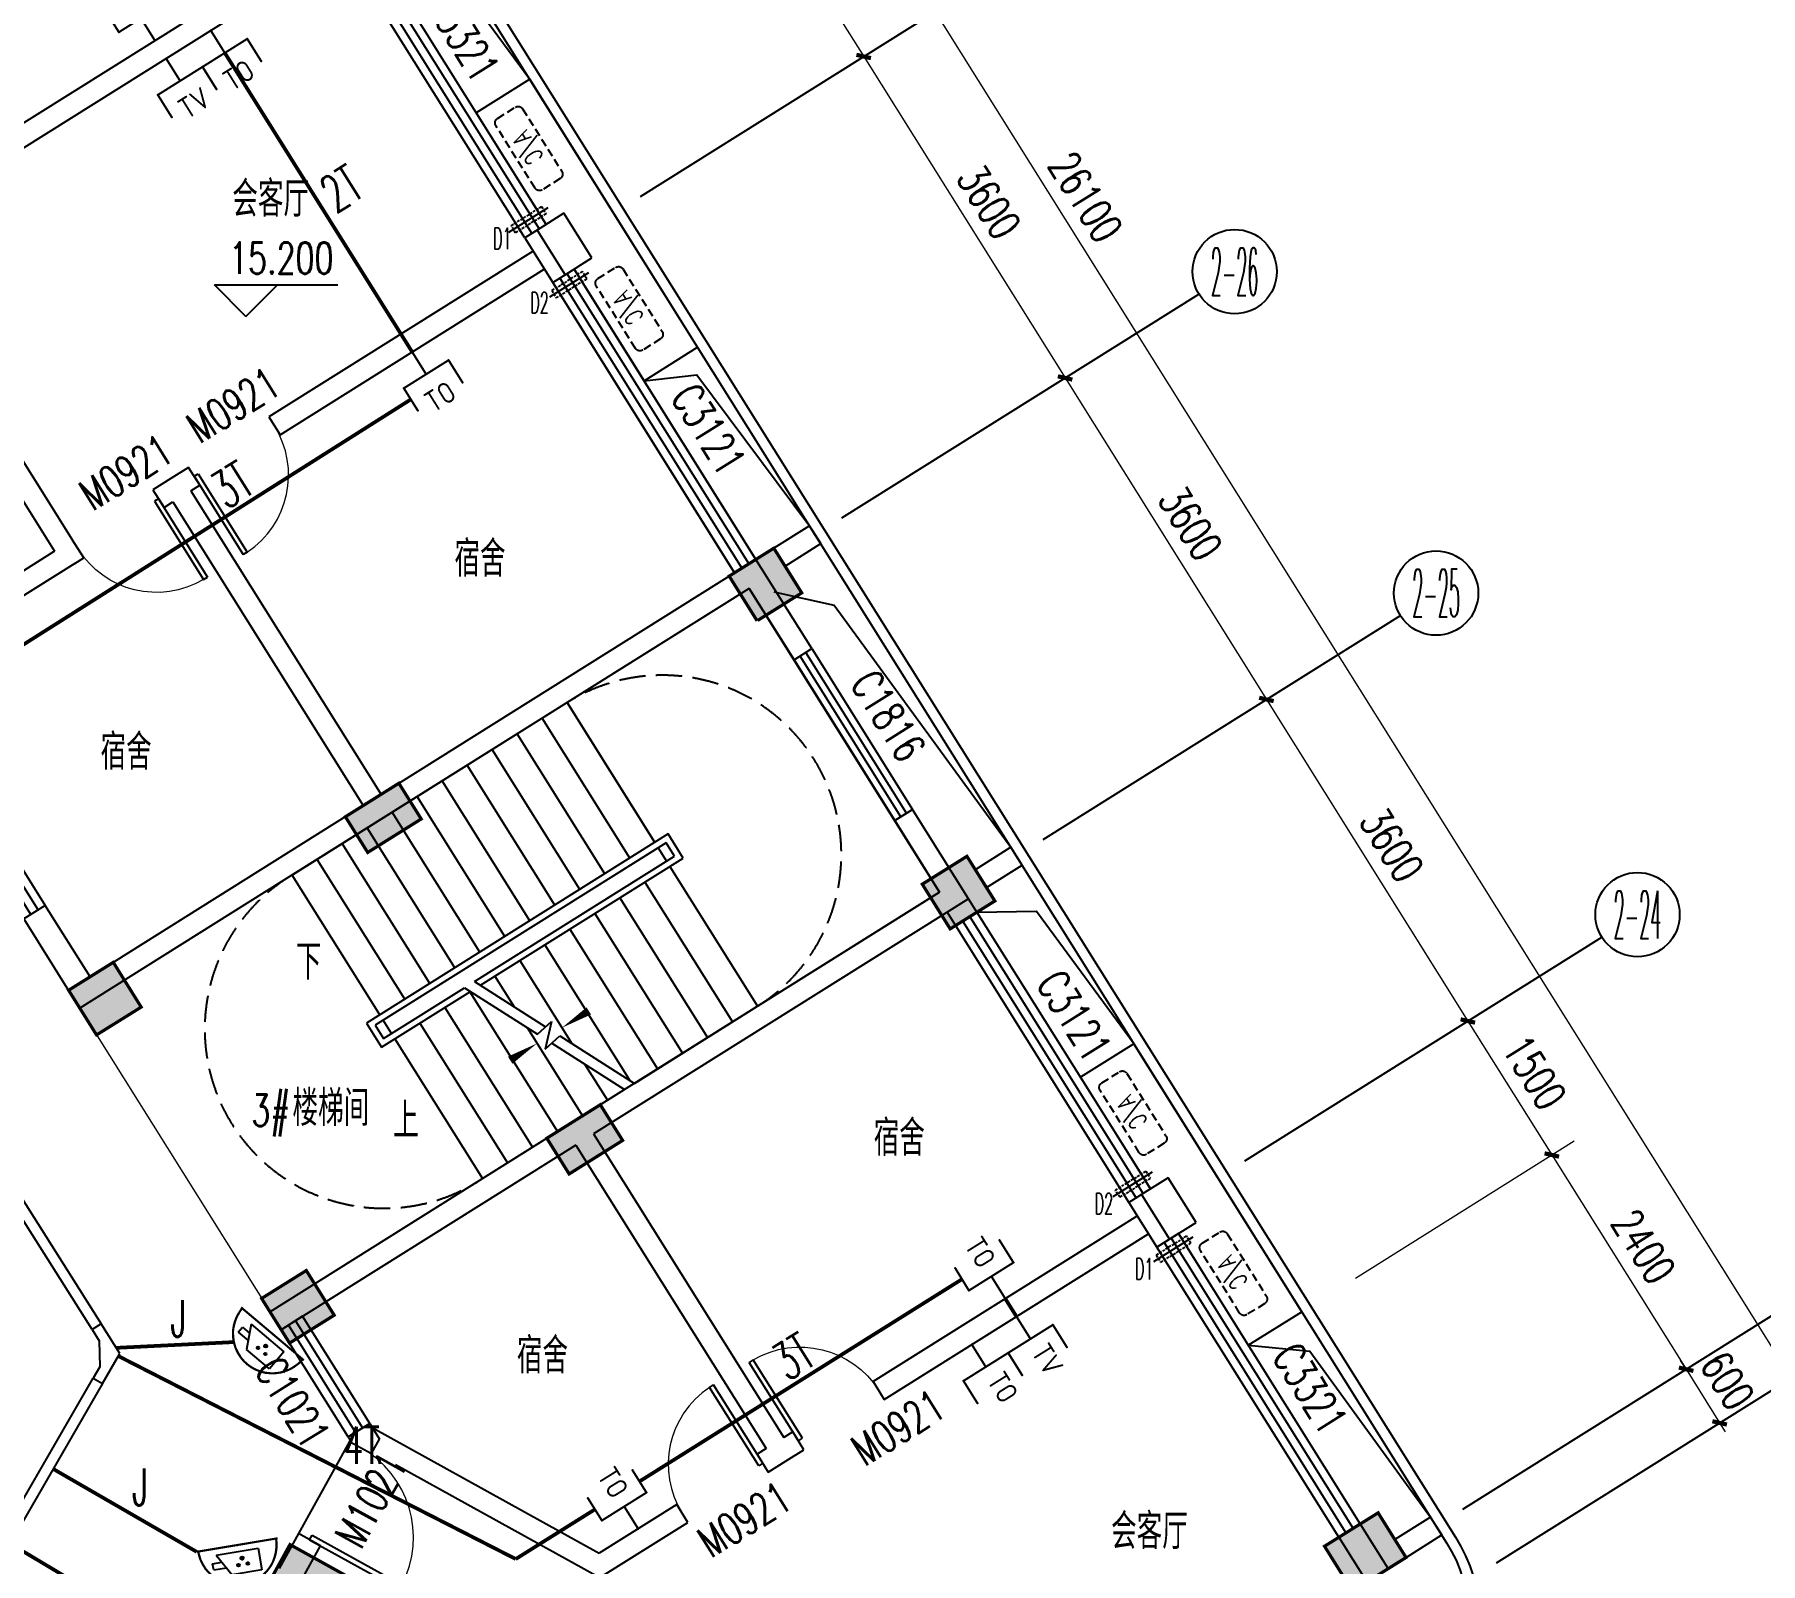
# Model space of a CAD drawing. Extents: x -9422388 to 15610651, y -1992469 to 953794.
# Drawn here: x -2544570 to -2528187, y -355864 to -341358 of the extents above; entities that cross this region are included whole.
import ezdxf
from ezdxf.enums import TextEntityAlignment as Align

# ---------------------------------------------------------------- set-up
doc = ezdxf.new("R2010")
doc.units = 0
doc.header["$LTSCALE"] = 1000
for name, pattern in [('( Hidden )', [0.375, 0.25, -0.125]), ('ACAD_ISO04W100', [30, 24, -3, 0, -3]), ('DASH', [0.35, 0.25, -0.1])]:
    doc.linetypes.add(name, pattern=pattern)
for name, color, linetype in [('A-ANNO-TEXT', 7, 'Continuous'), ('A-ELEV-LIN-0.3', 30, 'Continuous'), ('A-ELEV-LIN-0.4', 40, 'Continuous'), ('A-FLOR-HVAC', 4, 'Continuous'), ('A-FLOR-OTHER1-ON', 253, 'Continuous'), ('A-FLOR-OTHER2-ON', 83, 'Continuous'), ('A-SECT-DOOR', 141, 'Continuous'), ('AXIS', 3, 'Continuous'), ('AXIS_TEXT', 7, 'Continuous'), ('C-KZ', 2, 'Continuous'), ('C-Z-HATCH', 253, 'Continuous'), ('CABLETRAY_PDS', 5, 'Continuous'), ('COLUMN', 9, 'Continuous'), ('DIM_ELEV', 3, 'Continuous'), ('DIM_SYMB', 3, 'Continuous'), ('EQUIP-安防', 3, 'Continuous'), ('EQUIP-通讯', 3, 'Continuous'), ('PUB_TEXT', 7, 'Continuous'), ('STAIR', 2, 'Continuous'), ('TEL_TEXT', 7, 'Continuous'), ('WALL', 9, 'Continuous'), ('WINDOW', 4, 'Continuous'), ('WINDOW_TEXT', 7, 'Continuous'), ('WIRE-通讯', 4, 'Continuous')]:
    doc.layers.add(name, color=color, linetype=linetype)
doc.layers.add('建筑底图', color=8, linetype='Continuous', lineweight=5)
doc.styles.add('_SIMPLEX', font='SIMPLEX.shx', dxfattribs={"width": 0.7})
doc.styles.add('_TCH_AXIS', font='COMPLEX', dxfattribs={"bigfont": 'GBCBIG'})
doc.styles.add('_TCH_DIM', font='SIMPLEX', dxfattribs={"bigfont": 'GBCBIG'})
doc.styles.add('_TCH_DIM_T3', font='SIMPLEX', dxfattribs={"width": 0.705882, "bigfont": 'GBCBIG'})
doc.styles.add('_TCH_WINDOW', font='SIMPLEX', dxfattribs={"height": 3.5, "bigfont": 'GBCBIG'})
doc.styles.add('_TEL_ATTDEF', font='GBENOR', dxfattribs={"width": 0.8, "height": 3, "bigfont": 'GBCBIG'})
doc.styles.add('_TEL_DIM', font='SIMPLEX', dxfattribs={"width": 0.8, "height": 3.5, "bigfont": 'HZTXT'})
doc.styles.add('COMPLEX', font='COMPLEX')
doc.dimstyles.new('_TCH_ARCH&&100', dxfattribs={"dimtxt": 297.5, "dimasz": 100, "dimexe": 250, "dimexo": 300, "dimgap": 126.25, "dimtad": 1, "dimdec": 0, "dimzin": 0, "dimdsep": 46, "dimtxsty": '_TCH_DIM_T3', "dimblk": 'ARCHTICK', "dimcen": 0.09, "dimclrt": 7, "dimazin": 2, "dimtfac": 1, "dimtdec": 0, "dimtix": 1, "dimtmove": 2, "dimatfit": 3, "dimfxl": 0, "dimtolj": 1, "dimtzin": 0, "dimarcsym": 0})

# ---------------------------------------------------------------- blocks, each defined once
blk = doc.blocks.new('KTWJ1')
at = {"layer": 'A-FLOR-HVAC', "color": 0, "linetype": '( Hidden )', "ltscale": 0.3}
blk.add_lwpolyline([(152982, -14209, 0.414214), (153032, -14259), (153732, -14259, 0.414214), (153782, -14209), (153782, -14009, 0.414214), (153732, -13959), (153032, -13959, 0.414214), (152982, -14009)], format="xyb", close=True, dxfattribs=at)
at = {"layer": 'A-FLOR-HVAC', "color": 0, "style": '_TCH_WINDOW', "width": 0.705882}
blk.add_text('A/C', height=170, dxfattribs=at).set_placement((153214, -14188))
blk = doc.blocks.new('KTB')
at = {"layer": 'A-SECT-DOOR', "color": 0}
for points in [[(1064480, -382524), (1065143, -383583), (1065652, -383265), (1064059, -380723), (1063550, -381041), (1064214, -382101)], [(1070215, -391675), (1070879, -392734), (1071387, -392416), (1069794, -389874), (1069286, -390192), (1069950, -391252)]]:
    blk.add_lwpolyline(points, dxfattribs=at)
at = {"layer": 'A-FLOR-HVAC', "color": 8, "xscale": -1}
for p, rotation in [((970637, -258909), 122.0782976835921), ((971590, -260429), 122.0782976836109), ((976372, -268060), 122.0782976835921), ((977325, -269581), 122.0782976836109)]:
    blk.add_blockref('KTWJ1', p, dxfattribs=dict(at, rotation=rotation))
blk = doc.blocks.new('宿舍楼柱网1')
at = {"layer": 'C-Z-HATCH'}
h = blk.add_hatch(color=0, dxfattribs=at)
h.dxf.hatch_style = 1
h.paths.add_polyline_path([(653505, 155340), (653929, 155605), (653664, 156029), (653240, 155764)])
h = blk.add_hatch(color=0, dxfattribs=at)
h.dxf.hatch_style = 1
h.paths.add_polyline_path([(649809, 153142), (650317, 153460), (650105, 153799), (649597, 153481)])
h = blk.add_hatch(color=0, dxfattribs=at)
h.dxf.hatch_style = 1
h.paths.add_polyline_path([(655338, 152417), (655762, 152682), (655497, 153106), (655073, 152841)])
h = blk.add_hatch(color=0, dxfattribs=at)
h.dxf.hatch_style = 1
h.paths.add_polyline_path([(647235, 151411), (647659, 151675), (647394, 152100), (646970, 151835)])
h = blk.add_hatch(color=0, dxfattribs=at)
h.dxf.hatch_style = 1
h.paths.add_polyline_path([(651721, 150092), (652229, 150410), (652017, 150749), (651509, 150431)])
h = blk.add_hatch(color=0, dxfattribs=at)
h.dxf.hatch_style = 1
h.paths.add_polyline_path([(649067, 148487), (649491, 148752), (649226, 149176), (648802, 148911)])
h = blk.add_hatch(color=0, dxfattribs=at)
h.dxf.hatch_style = 1
h.paths.add_polyline_path([(659156, 146135), (659665, 146453), (659400, 146877), (658891, 146560)])
h = blk.add_hatch(color=0, dxfattribs=at)
h.dxf.hatch_style = 1
h.paths.add_polyline_path([(648829, 146138), (649071, 146576), (649596, 146285), (649354, 145848)])
at = {"layer": 'C-KZ', "color": 0, "const_width": 30}
for points in [[(653510, 155343), (653929, 155605), (653664, 156029), (653240, 155764), (653505, 155340)], [(649809, 153142), (650317, 153460), (650105, 153799), (649597, 153481), (649809, 153142)], [(655338, 152417), (655762, 152682), (655497, 153106), (655073, 152841), (655338, 152417)], [(647235, 151411), (647659, 151675), (647394, 152100), (646970, 151835), (647235, 151411)], [(651721, 150092), (652229, 150410), (652017, 150749), (651509, 150431), (651721, 150092)], [(649067, 148487), (649491, 148752), (649226, 149176), (648802, 148911), (649067, 148487)], [(659156, 146135), (659665, 146453), (659400, 146877), (658891, 146560), (659156, 146135)], [(648829, 146138), (649071, 146576), (649596, 146285), (649354, 145848), (648829, 146138)]]:
    blk.add_lwpolyline(points, dxfattribs=at)
blk = doc.blocks.new('A$C0CF77FE4')
at = {"layer": 'A-FLOR-OTHER2-ON', "color": 0, "linetype": 'ACAD_ISO04W100', "ltscale": 5}
blk.add_line((40, 440), (40, 0), dxfattribs=at)
at = {"layer": 'A-FLOR-OTHER2-ON', "color": 0, "linetype": 'DASH', "ltscale": 0.1}
blk.add_lwpolyline([(0, 390), (80, 390), (80, 50), (0, 50)], close=True, dxfattribs=at)
blk = doc.blocks.new('$TCHSYS$WIN2D')
at = {"color": 0}
for p, q in [((-0.5, 0.5), (0.5, 0.5)), ((-0.5, 0.5), (-0.5, -0.5)), ((0.5, 0.5), (0.5, -0.5)), ((0.5, 0.1667), (-0.5, 0.1667)), ((0.5, -0.1667), (-0.5, -0.1667)), ((-0.5, -0.5), (0.5, -0.5))]:
    blk.add_line(p, q, dxfattribs=at)
blk = doc.blocks.new('$DorLib2D$00000001')
at = {"color": 0}
for p, q in [((0.45, 0.975), (0.5, 0.975)), ((0.45, 0), (0.45, 0.975)), ((0.5, 0), (0.5, 0.975)), ((0.5, 0), (0.45, 0))]:
    blk.add_line(p, q, dxfattribs=at)
at = {"color": 0, "lineweight": 13}
blk.add_arc((0.475, 0), 0.975, 91.4693, 180, dxfattribs=at)
blk = doc.blocks.new('_ArchTick')
at = {"color": 0, "linetype": 'ByBlock', "const_width": 0.4}
blk.add_lwpolyline([(-0.5, -0.5), (0.5, 0.5)], dxfattribs=at)
blk = doc.blocks.new('*D706')
at = {"layer": 'AXIS', "color": 0, "lineweight": -2, "transparency": 16777216}
for p, q in [((2024689, -372524), (2027443, -370798)), ((2027231, -370931), (2041092, -393046)), ((2038550, -394639), (2041304, -392913))]:
    blk.add_line(p, q, dxfattribs=at)
at = {"layer": 'Defpoints', "color": 0, "transparency": 16777216}
for p in [(2024435, -372683), (2041092, -393046), (2038296, -394798)]:
    blk.add_point(p, dxfattribs=at)
at = {"layer": 'AXIS', "color": 0, "lineweight": -2, "transparency": 16777216, "xscale": 100, "yscale": 100, "zscale": 100}
for p, rotation in [((2027231, -370931), 122.0782976762225), ((2041092, -393046), 302.0782976762225)]:
    blk.add_blockref('_ArchTick', p, dxfattribs=dict(at, rotation=rotation))
at = {"layer": 'AXIS', "color": 7, "transparency": 16777216, "insert": (2034395, -381842), "char_height": 297.5, "attachment_point": 5, "rotation": 302.0783, "style": '_TCH_DIM_T3'}
blk.add_mtext('\\A1;26100', dxfattribs=at)
blk = doc.blocks.new('*D707')
at = {"layer": 'AXIS', "color": 0, "lineweight": -2, "transparency": 16777216}
for p, q in [((2038231, -394131), (2040307, -392830)), ((2040096, -392962), (2040042, -392878)), ((2040096, -392962), (2040414, -393471)), ((2038550, -394639), (2040626, -393338)), ((2040414, -393471), (2040467, -393555))]:
    blk.add_line(p, q, dxfattribs=at)
at = {"layer": 'Defpoints', "color": 0, "transparency": 16777216}
for p in [(2040414, -393471), (2037977, -394290), (2038296, -394798)]:
    blk.add_point(p, dxfattribs=at)
at = {"layer": 'AXIS', "color": 0, "lineweight": -2, "transparency": 16777216, "xscale": 100, "yscale": 100, "zscale": 100}
for p, rotation in [((2040096, -392962), 302.0782976762146), ((2040414, -393471), 122.0782976762145)]:
    blk.add_blockref('_ArchTick', p, dxfattribs=dict(at, rotation=rotation))
at = {"layer": 'AXIS', "color": 7, "transparency": 16777216, "insert": (2040488, -393070), "char_height": 297.5, "attachment_point": 5, "rotation": 302.0783, "style": '_TCH_DIM_T3'}
blk.add_mtext('\\A1;600', dxfattribs=at)
blk = doc.blocks.new('*D708')
at = {"layer": 'AXIS', "color": 0, "lineweight": -2, "transparency": 16777216}
for p, q in [((2036957, -392097), (2039033, -390796)), ((2038821, -390929), (2040096, -392962)), ((2038231, -394131), (2040307, -392830))]:
    blk.add_line(p, q, dxfattribs=at)
at = {"layer": 'Defpoints', "color": 0, "transparency": 16777216}
for p in [(2036703, -392256), (2040096, -392962), (2037977, -394290)]:
    blk.add_point(p, dxfattribs=at)
at = {"layer": 'AXIS', "color": 0, "lineweight": -2, "transparency": 16777216, "xscale": 100, "yscale": 100, "zscale": 100}
for p, rotation in [((2038821, -390929), 122.0782976762265), ((2040096, -392962), 302.0782976762264)]:
    blk.add_blockref('_ArchTick', p, dxfattribs=dict(at, rotation=rotation))
at = {"layer": 'AXIS', "color": 7, "transparency": 16777216, "insert": (2039691, -391799), "char_height": 297.5, "attachment_point": 5, "rotation": 302.0783, "style": '_TCH_DIM_T3'}
blk.add_mtext('\\A1;2400', dxfattribs=at)
blk = doc.blocks.new('*D709')
at = {"layer": 'AXIS', "color": 0, "lineweight": -2, "transparency": 16777216}
for p, q in [((2036160, -390826), (2038236, -389525)), ((2038024, -389658), (2038821, -390929)), ((2036957, -392097), (2039033, -390796))]:
    blk.add_line(p, q, dxfattribs=at)
at = {"layer": 'Defpoints', "color": 0, "transparency": 16777216}
for p in [(2035906, -390985), (2038821, -390929), (2036703, -392256)]:
    blk.add_point(p, dxfattribs=at)
at = {"layer": 'AXIS', "color": 0, "lineweight": -2, "transparency": 16777216, "xscale": 100, "yscale": 100, "zscale": 100}
for p, rotation in [((2038024, -389658), 122.0782976762215), ((2038821, -390929), 302.0782976762216)]:
    blk.add_blockref('_ArchTick', p, dxfattribs=dict(at, rotation=rotation))
at = {"layer": 'AXIS', "color": 7, "transparency": 16777216, "insert": (2038656, -390147), "char_height": 297.5, "attachment_point": 5, "rotation": 302.0783, "style": '_TCH_DIM_T3'}
blk.add_mtext('\\A1;1500', dxfattribs=at)
blk = doc.blocks.new('*D710')
at = {"layer": 'AXIS', "color": 0, "lineweight": -2, "transparency": 16777216}
for p, q in [((2034248, -387776), (2036324, -386475)), ((2036112, -386607), (2038024, -389658)), ((2036160, -390826), (2038236, -389525))]:
    blk.add_line(p, q, dxfattribs=at)
at = {"layer": 'Defpoints', "color": 0, "transparency": 16777216}
for p in [(2033994, -387935), (2038024, -389658), (2035906, -390985)]:
    blk.add_point(p, dxfattribs=at)
at = {"layer": 'AXIS', "color": 0, "lineweight": -2, "transparency": 16777216, "xscale": 100, "yscale": 100, "zscale": 100}
for p, rotation in [((2036112, -386607), 122.0782976762219), ((2038024, -389658), 302.0782976762218)]:
    blk.add_blockref('_ArchTick', p, dxfattribs=dict(at, rotation=rotation))
at = {"layer": 'AXIS', "color": 7, "transparency": 16777216, "insert": (2037301, -387987), "char_height": 297.5, "attachment_point": 5, "rotation": 302.0783, "style": '_TCH_DIM_T3'}
blk.add_mtext('\\A1;3600', dxfattribs=at)
blk = doc.blocks.new('*D711')
at = {"layer": 'AXIS', "color": 0, "lineweight": -2, "transparency": 16777216}
for p, q in [((2032337, -384725), (2034412, -383424)), ((2034201, -383557), (2036112, -386607)), ((2034248, -387776), (2036324, -386475))]:
    blk.add_line(p, q, dxfattribs=at)
at = {"layer": 'Defpoints', "color": 0, "transparency": 16777216}
for p in [(2032082, -384885), (2036112, -386607), (2033994, -387935)]:
    blk.add_point(p, dxfattribs=at)
at = {"layer": 'AXIS', "color": 0, "lineweight": -2, "transparency": 16777216, "xscale": 100, "yscale": 100, "zscale": 100}
for p, rotation in [((2034201, -383557), 122.0782976762216), ((2036112, -386607), 302.0782976762216)]:
    blk.add_blockref('_ArchTick', p, dxfattribs=dict(at, rotation=rotation))
at = {"layer": 'AXIS', "color": 7, "transparency": 16777216, "insert": (2035390, -384936), "char_height": 297.5, "attachment_point": 5, "rotation": 302.0783, "style": '_TCH_DIM_T3'}
blk.add_mtext('\\A1;3600', dxfattribs=at)
blk = doc.blocks.new('*D712')
at = {"layer": 'AXIS', "color": 0, "lineweight": -2, "transparency": 16777216}
for p, q in [((2030425, -381675), (2032501, -380374)), ((2032289, -380507), (2034201, -383557)), ((2032337, -384725), (2034412, -383424))]:
    blk.add_line(p, q, dxfattribs=at)
at = {"layer": 'Defpoints', "color": 0, "transparency": 16777216}
for p in [(2030170, -381834), (2034201, -383557), (2032082, -384885)]:
    blk.add_point(p, dxfattribs=at)
at = {"layer": 'AXIS', "color": 0, "lineweight": -2, "transparency": 16777216, "xscale": 100, "yscale": 100, "zscale": 100}
for p, rotation in [((2032289, -380507), 122.078297676223), ((2034201, -383557), 302.078297676223)]:
    blk.add_blockref('_ArchTick', p, dxfattribs=dict(at, rotation=rotation))
at = {"layer": 'AXIS', "color": 7, "transparency": 16777216, "insert": (2033478, -381886), "char_height": 297.5, "attachment_point": 5, "rotation": 302.0783, "style": '_TCH_DIM_T3'}
blk.add_mtext('\\A1;3600', dxfattribs=at)
blk = doc.blocks.new('*D713')
at = {"layer": 'AXIS', "color": 0, "lineweight": -2, "transparency": 16777216}
for p, q in [((2028513, -378625), (2030589, -377324)), ((2030377, -377456), (2032289, -380507)), ((2030425, -381675), (2032501, -380374))]:
    blk.add_line(p, q, dxfattribs=at)
at = {"layer": 'Defpoints', "color": 0, "transparency": 16777216}
for p in [(2028259, -378784), (2032289, -380507), (2030170, -381834)]:
    blk.add_point(p, dxfattribs=at)
at = {"layer": 'AXIS', "color": 0, "lineweight": -2, "transparency": 16777216, "xscale": 100, "yscale": 100, "zscale": 100}
for p, rotation in [((2030377, -377456), 122.078297676223), ((2032289, -380507), 302.078297676223)]:
    blk.add_blockref('_ArchTick', p, dxfattribs=dict(at, rotation=rotation))
at = {"layer": 'AXIS', "color": 7, "transparency": 16777216, "insert": (2031566, -378835), "char_height": 297.5, "attachment_point": 5, "rotation": 302.0783, "style": '_TCH_DIM_T3'}
blk.add_mtext('\\A1;3600', dxfattribs=at)
blk = doc.blocks.new('_AXISO')
at = {"color": 0}
blk.add_circle((0, 0), 0.5, dxfattribs=at)
at = {"layer": 'AXIS_TEXT', "color": 0, "style": 'COMPLEX', "width": 1.041667}
blk.add_attdef('A', text='', height=0.56, dxfattribs=at).set_placement((-0.25, -0.28), (0.25, -0.28), align=Align.FIT)
blk = doc.blocks.new('$equip$00002353')
for p, q in [((0.75, 0), (-0.75, 0)), ((-0.517, -0.393), (-0.517, -0.273)), ((-0.517, -0.273), (-0.341, -0.273)), ((-0.427, -0.123), (0.383, -0.123)), ((-0.427, -0.123), (-0.187, -0.543)), ((0.383, -0.123), (0.383, -0.543)), ((-0.517, -0.393), (-0.273, -0.393)), ((0.383, -0.543), (-0.187, -0.543))]:
    blk.add_line(p, q)
at = {"const_width": 0.04}
for points in [[(-0.75, 0), (-0.779, 0)], [(0.75, 0), (0.779, 0)]]:
    blk.add_lwpolyline(points, dxfattribs=at)
blk.add_lwpolyline([(0.75, 0, -1), (-0.75, 0), (0.75, 0), (0.75, 0, -1), (-0.75, 0, -1.517539)], format="xyb", dxfattribs=at)
for centre, radius in [((0.052, -0.26), 0.03), ((-0.038, -0.38), 0.024), ((0.142, -0.38), 0.024)]:
    blk.add_circle(centre, radius)
blk.add_arc((0, 0), 0.75, 180, 0)
for p in [(-0.75, 0), (0, 0), (0.75, 0), (0, -0.75)]:
    blk.add_point(p)
for points in [[(0.026, -0.245), (0.078, -0.245), (0.022, -0.26), (0.082, -0.26)], [(0.026, -0.275), (0.078, -0.275), (0.022, -0.26), (0.082, -0.26)], [(0.037, -0.234), (0.067, -0.234), (0.026, -0.245), (0.078, -0.245)], [(0.037, -0.286), (0.067, -0.286), (0.026, -0.275), (0.078, -0.275)], [(0.052, -0.23), (0.052, -0.23), (0.037, -0.234), (0.067, -0.234)], [(0.052, -0.29), (0.052, -0.29), (0.037, -0.286), (0.067, -0.286)], [(-0.059, -0.368), (-0.017, -0.368), (-0.062, -0.38), (-0.014, -0.38)], [(-0.059, -0.392), (-0.017, -0.392), (-0.062, -0.38), (-0.014, -0.38)], [(-0.05, -0.359), (-0.026, -0.359), (-0.059, -0.368), (-0.017, -0.368)], [(-0.05, -0.401), (-0.026, -0.401), (-0.059, -0.392), (-0.017, -0.392)], [(-0.038, -0.356), (-0.038, -0.356), (-0.05, -0.359), (-0.026, -0.359)], [(-0.038, -0.404), (-0.038, -0.404), (-0.05, -0.401), (-0.026, -0.401)], [(0.121, -0.368), (0.163, -0.368), (0.118, -0.38), (0.166, -0.38)], [(0.121, -0.392), (0.163, -0.392), (0.118, -0.38), (0.166, -0.38)], [(0.13, -0.359), (0.154, -0.359), (0.121, -0.368), (0.163, -0.368)], [(0.13, -0.401), (0.154, -0.401), (0.121, -0.392), (0.163, -0.392)], [(0.142, -0.356), (0.142, -0.356), (0.13, -0.359), (0.154, -0.359)], [(0.142, -0.404), (0.142, -0.404), (0.13, -0.401), (0.154, -0.401)]]:
    blk.add_solid(points)
at = {"color": 7, "style": '_TEL_DIM', "flags": 1}
blk.add_attdef('A', text='', height=0.00002, dxfattribs=at).set_placement((0, 0), align=Align.MIDDLE_CENTER)
blk = doc.blocks.new('$equip$00001847')
for p, q in [((-0.5, 0.499), (-0.5, 0.999)), ((0.5, 0.999), (0.5, 0.499)), ((0.5, 0.499), (-0.5, 0.499)), ((0, 0.5), (0, 0))]:
    blk.add_line(p, q)
for p in [(-0.5, 0.999), (0.5, 0.999), (-0.5, 0.499), (0.5, 0.499), (0, 0)]:
    blk.add_point(p)
at = {"color": 7, "style": '_TEL_DIM'}
blk.add_attdef('$TEXT$', text='', height=0.4, dxfattribs=at).set_placement((0, 0.999), align=Align.MIDDLE_CENTER)
at = {"color": 7, "style": '_TEL_DIM', "flags": 1}
blk.add_attdef('A', text='', height=0.00002, dxfattribs=at).set_placement((0, 0), align=Align.MIDDLE_CENTER)
blk = doc.blocks.new('$equip$00001802')
for p, q in [((-0.5, 0.499), (-0.5, 0.999)), ((0.5, 0.999), (0.5, 0.499)), ((0.5, 0.499), (-0.5, 0.499)), ((0, 0.5), (0, 0))]:
    blk.add_line(p, q)
for p in [(-0.5, 0.999), (0.5, 0.999), (-0.5, 0.499), (0.5, 0.499), (0, 0)]:
    blk.add_point(p)
at = {"color": 7, "style": '_TEL_DIM'}
blk.add_attdef('$TEXT$', text='', height=0.4, dxfattribs=at).set_placement((0, 0.999), align=Align.MIDDLE_CENTER)
at = {"color": 7, "style": '_TEL_DIM', "flags": 1}
blk.add_attdef('A', text='', height=0.00002, dxfattribs=at).set_placement((0, 0), align=Align.MIDDLE_CENTER)
blk = doc.blocks.new('5555')
at = {"color": 8}
blk.add_lwpolyline([(2024848.4, -389536.7), (2026654.1, -392417.6)], dxfattribs=at)
at = {"layer": 'A-ELEV-LIN-0.3', "color": 8}
for points in [[(2015400.1, -378228), (2015400.1, -378228, -0.4142136), (2015621.4, -377263.1), (2022569.5, -372908.3, -0.4142136), (2024637.1, -373382.6), (2037907.3, -394555, -0.2728148), (2037948.7, -396077.9), (2033730, -403701.1, -0.2728148), (2032417.5, -404474.7), (1988430.2, -404474.7, -0.4142134), (1986830.2, -402874.7), (1986830.2, -394774.7, -0.4142137), (1987530.2, -394074.7), (1987530.2, -394074.7)], [(2015484.8, -378174.9), (2015484.8, -378174.9, -0.4142136), (2015674.5, -377347.8), (2022622.6, -372993, -0.4142136), (2024552.3, -373435.7), (2037822.6, -394608.1, -0.2728148), (2037861.2, -396029.5), (2033642.5, -403652.6, -0.2728148), (2032417.5, -404374.7), (2009430.2, -404374.7)]]:
    blk.add_lwpolyline(points, format="xyb", dxfattribs=at)
for points in [[(2031881.2, -385128.8), (2031775, -384959.3), (2031436.1, -385171.8), (2031542.3, -385341.2)], [(2033793.1, -388179.2), (2033686.9, -388009.7), (2033348, -388222.1), (2033454.2, -388391.6)], [(2037776.2, -394534.1), (2037670, -394364.6), (2037331, -394577), (2037437.3, -394746.5)]]:
    blk.add_lwpolyline(points, close=True, dxfattribs=at)
at = {"layer": 'A-ELEV-LIN-0.4', "color": 8}
for points in [[(2027630.7, -379475), (2028219.9, -379498.5), (2029119.6, -380722.7)], [(2030204.5, -383583.3), (2030705.3, -383526.1), (2031775, -384959.3)], [(2031436.2, -385585.2), (2032008.4, -385711.6), (2033686.9, -388009.7)], [(2033364.6, -388625.2), (2033930.6, -388615.6), (2034855.2, -389873.8)], [(2035940.1, -392734.4), (2036524.3, -392791.7), (2037670, -394364.6)]]:
    blk.add_lwpolyline(points, dxfattribs=at)
at = {"layer": 'A-FLOR-OTHER1-ON', "color": 8, "linetype": 'DASH'}
for centre, start, end in [((2030377.6, -388077.5), 302.07807, 122.0783), ((2027734, -389734.5), 122.07818, 302.0783)]:
    blk.add_arc(centre, 1700, start, end, dxfattribs=at)
at = {"layer": 'AXIS', "color": 8}
for p, q in [((2030170.4, -381834.4), (2033559.7, -379710.1)), ((2032082.3, -384884.7), (2035471.6, -382760.4)), ((2033994.2, -387935.1), (2037383.5, -385810.8)), ((2035906.1, -390985.5), (2039295.4, -388861.2)), ((2037977.3, -394290), (2041366.6, -392165.7)), ((2038295.9, -394798.4), (2041685.2, -392674.1))]:
    blk.add_line(p, q, dxfattribs=at)
at = {"layer": 'COLUMN', "color": 8}
for p, q in [((2029444.5, -381994.3), (2029190.3, -382153.6)), ((2029710.1, -382418), (2029444.5, -381994.3)), ((2029190.3, -382153.6), (2029455.9, -382577.3)), ((2029455.9, -382577.3), (2029710.1, -382418)), ((2035180.2, -391145.4), (2034926, -391304.7)), ((2035445.7, -391569), (2035180.2, -391145.4)), ((2034926, -391304.7), (2035191.5, -391728.4)), ((2035191.5, -391728.4), (2035445.7, -391569))]:
    blk.add_line(p, q, dxfattribs=at)
at = {"layer": 'DIM_ELEV', "color": 8}
for p, q in [((2026425.5, -382973.5), (2026125.5, -382673.5)), ((2026125.5, -382673.5), (2027296.3, -382673.5)), ((2026425.5, -382973.5), (2026725.5, -382673.5))]:
    blk.add_line(p, q, dxfattribs=at)
at = {"layer": 'DIM_SYMB', "color": 8}
for points in [[(2027177.9, -389035.6, 0, 0, 0), (2030770.6, -386783.8, 0, 0, 0), (2031713.3, -388287.8, 0, 0, 0), (2029425.5, -389721.7, 0, 80, 0), (2029679.7, -389562.4, 0, 0, 0)], [(2028120.6, -390539.6, 0, 0, 0), (2029188.2, -389870.4, 0, 80, 0), (2028934, -390029.7, 0, 0, 0)]]:
    blk.add_lwpolyline(points, format="xyseb", dxfattribs=at)
at = {"layer": 'STAIR', "color": 8}
for p, q in [((2031203.4, -385553.7), (2029474.8, -386637.1)), ((2033009, -388434.6), (2031203.4, -385553.7)), ((2029474.8, -386637.1), (2026865.1, -388272.8)), ((2030068.7, -388111.8), (2029237.6, -386785.8)), ((2030306, -387963.1), (2029474.8, -386637.1)), ((2029474.8, -386637.1), (2030306, -387963.1)), ((2029831.5, -388260.5), (2029000.3, -386934.5)), ((2029594.2, -388409.2), (2028763.1, -387083.2)), ((2029357, -388557.9), (2028525.8, -387231.9)), ((2029119.7, -388706.6), (2028288.6, -387380.6)), ((2028882.5, -388855.3), (2028051.3, -387529.3)), ((2028645.2, -389004), (2027814.1, -387678)), ((2030433.1, -387883.5), (2027569.1, -389678.5)), ((2028408, -389152.7), (2027576.8, -387826.7)), ((2030576.4, -388112.2), (2030433.1, -387883.5)), ((2028170.7, -389301.4), (2027339.6, -387975.4)), ((2030414.1, -387966.2), (2027651.8, -389697.5)), ((2030337.8, -388014), (2027728.1, -389649.7)), ((2028594.4, -389283.7), (2030493.7, -388093.3)), ((2030337.8, -388014), (2030417.5, -388141.1)), ((2030493.7, -388093.3), (2030414.1, -387966.2)), ((2027696.2, -389598.8), (2026865.1, -388272.8)), ((2027933.5, -389450.1), (2027102.3, -388124.1)), ((2028594.4, -389283.7), (2030417.5, -388141.1)), ((2028650.4, -389319.4), (2030576.4, -388112.2)), ((2030449.3, -388191.9), (2031280.5, -389518)), ((2030449.3, -388191.9), (2031280.5, -389518)), ((2030212.1, -388340.6), (2031043.2, -389666.7)), ((2031280.5, -389518), (2033009, -388434.6)), ((2029974.8, -388489.3), (2030806, -389815.4)), ((2029737.6, -388638), (2030568.7, -389964.1)), ((2029500.3, -388786.7), (2030331.5, -390112.8)), ((2029025.8, -389084.1), (2029519.8, -389872.2)), ((2029263.1, -388935.4), (2030069.3, -390221.6)), ((2028788.6, -389232.8), (2028970.4, -389522.8)), ((2027712.5, -389907.3), (2028556.6, -389378.2)), ((2027731.5, -389824.6), (2028500.5, -389342.6)), ((2027807.7, -389776.8), (2028500.5, -389342.6)), ((2028500.5, -389342.6), (2029192.9, -389782.9)), ((2028551.3, -389381.5), (2029382.5, -390707.6)), ((2028594.4, -389283.7), (2029269.2, -389712.9)), ((2028314.1, -389530.2), (2029145.2, -390856.3)), ((2030113.2, -390249.6), (2031280.5, -389518)), ((2027569.1, -389678.5), (2027712.5, -389907.3)), ((2027651.8, -389697.5), (2027731.5, -389824.6)), ((2027807.7, -389776.8), (2027728.1, -389649.7)), ((2028076.8, -389678.9), (2028908, -391005)), ((2029093.9, -389719.9), (2029619.7, -390558.9)), ((2029192.9, -389782.9), (2029324.4, -389662.2)), ((2029324.4, -389662.2), (2029266.4, -389924.8)), ((2027839.6, -389827.6), (2028670.7, -391153.7)), ((2029266.4, -389924.8), (2029404, -389798.6)), ((2029327.7, -389868.6), (2030019.3, -390308.4)), ((2029404, -389798.6), (2030113.2, -390249.6)), ((2029643.3, -390069.3), (2029857, -390410.2)), ((2028670.7, -391153.7), (2030019.3, -390308.4))]:
    blk.add_line(p, q, dxfattribs=at)
at = {"layer": 'WALL', "color": 8}
for p, q in [((2027239.5, -379304.7), (2021121.8, -383139.1)), ((2027345.7, -379474.2), (2021228, -383308.6)), ((2029190.3, -382153.6), (2029071.7, -382228)), ((2029151.4, -382355.1), (2026643.3, -383927.1)), ((2029071.7, -382228), (2029204.5, -382439.8)), ((2026749.5, -384096.5), (2029257.6, -382524.5)), ((2029204.5, -382439.8), (2031063.2, -385405.4)), ((2029540.6, -382524.2), (2031266.6, -385278)), ((2023823.2, -383570.2), (2024779.2, -385095.4)), ((2023760, -383845.9), (2024609.7, -385201.6)), ((2026643.3, -383927.1), (2026749.5, -384096.5)), ((2025880.7, -384405), (2025711.2, -384511.2)), ((2025986.9, -384574.5), (2025880.7, -384405)), ((2025711.2, -384511.2), (2025541.8, -384617.5)), ((2025541.8, -384617.5), (2025648, -384786.9)), ((2025902.2, -384627.6), (2025986.9, -384574.5)), ((2025902.2, -384627.6), (2027707.9, -387508.5)), ((2025648, -384786.9), (2025732.7, -384733.8)), ((2025732.7, -384733.8), (2027538.4, -387614.7)), ((2024885.4, -385264.9), (2024779.2, -385095.4)), ((2024800.7, -385318), (2022936.6, -386486.4)), ((2024609.7, -385201.6), (2022999.8, -386210.7)), ((2024800.7, -385318), (2024885.4, -385264.9)), ((2031266.6, -385278), (2027707.9, -387508.5)), ((2031797.7, -386125.3), (2031266.6, -385278)), ((2031203.4, -385553.7), (2027729.3, -387731.1)), ((2031203.4, -385553.7), (2031628.2, -386231.5)), ((2031628.2, -386231.5), (2031797.7, -386125.3)), ((2027538.4, -387614.7), (2024742.2, -389367.3)), ((2027729.3, -387731.1), (2024848.4, -389536.7)), ((2032753.6, -387650.5), (2032584.2, -387756.7)), ((2032584.2, -387756.7), (2033009, -388434.6)), ((2033284.7, -388497.8), (2032753.6, -387650.5)), ((2033009, -388434.6), (2029535, -390612)), ((2024520.7, -388562), (2024317.4, -388689.4)), ((2024945.6, -389239.8), (2024520.7, -388562)), ((2033284.7, -388497.8), (2029725.9, -390728.3)), ((2033364.4, -388624.9), (2033284.7, -388497.8)), ((2024317.4, -388689.4), (2024742.2, -389367.3)), ((2033081.3, -388625.3), (2033161, -388752.4)), ((2033161, -388752.4), (2033364.4, -388624.9)), ((2024848.4, -389536.7), (2024742.2, -389367.3)), ((2029535, -390612), (2026654.1, -392417.6)), ((2029725.9, -390728.3), (2031531.6, -393609.2)), ((2029556.5, -390834.5), (2026760.3, -392587.1)), ((2029556.5, -390834.5), (2031362.1, -393715.4)), ((2034926, -391304.7), (2034807.3, -391379.1)), ((2034807.3, -391379.1), (2034940.1, -391590.9)), ((2034887, -391506.2), (2032378.9, -393078.1)), ((2032485.1, -393247.6), (2034993.2, -391675.6)), ((2034940.1, -391590.9), (2035072.9, -391802.7)), ((2035072.9, -391802.7), (2035191.5, -391728.4)), ((2026760.3, -392587.1), (2026654.1, -392417.6)), ((2026760.3, -392587.1), (2026963.7, -392459.6)), ((2032378.9, -393078.1), (2032485.1, -393247.6)), ((2027397, -393602.9), (2027600.4, -393475.5)), ((2027600.4, -393475.5), (2027694.1, -393625)), ((2027625, -393514.8), (2029779.7, -394707.3)), ((2027397, -393602.9), (2027415.6, -393632.6)), ((2027415.6, -393632.6), (2027408.1, -393646.2)), ((2027408.1, -393646.2), (2027618.1, -393762.4)), ((2027618.1, -393762.4), (2027694.1, -393625)), ((2031616.3, -393556.1), (2031531.6, -393609.2)), ((2031722.6, -393725.6), (2031616.3, -393556.1)), ((2031362.1, -393715.4), (2031277.4, -393768.5)), ((2031277.4, -393768.5), (2031383.6, -393938)), ((2031383.6, -393938), (2031553.1, -393831.8)), ((2031553.1, -393831.8), (2031722.6, -393725.6)), ((2027844.4, -393864.8), (2029786, -394939.3)), ((2030514.8, -394246.5), (2029779.7, -394707.3)), ((2030621, -394416), (2030514.8, -394246.5)), ((2029786, -394939.3), (2030621, -394416)), ((2037002.2, -394429.1), (2036798.9, -394556.5)), ((2037267.8, -394852.7), (2037002.2, -394429.1)), ((2026923.9, -394521.2), (2026739.9, -394853.6)), ((2027133.9, -394637.4), (2026923.9, -394521.2)), ((2026949.9, -394969.9), (2027133.9, -394637.4)), ((2036798.9, -394556.5), (2037064.4, -394980.2))]:
    blk.add_line(p, q, dxfattribs=at)
at = {"layer": 'WINDOW', "color": 8}
blk.add_line((2027408.1, -393646.2), (2026923.9, -394521.2), dxfattribs=at)
at = {"color": 8}
blk.add_blockref('宿舍楼柱网1', (1377772.3, -541201.1), dxfattribs=at)
at = {"layer": 'A-FLOR-OTHER2-ON', "color": 8, "linetype": 'DASH', "rotation": 122.0783001587689}
for p in [(2029316.1, -381972.4), (2035051.7, -391123.5)]:
    blk.add_blockref('A$C0CF77FE4', p, dxfattribs=at)
at = {"layer": 'A-FLOR-OTHER2-ON', "color": 8, "linetype": 'DASH', "xscale": -1, "rotation": 122.0783001587689}
for p in [(2029660.1, -382521.2), (2035395.7, -391672.3)]:
    blk.add_blockref('A$C0CF77FE4', p, dxfattribs=at)
at = {"layer": 'A-SECT-DOOR', "color": 8}
blk.add_blockref('KTB', (965061, 0), dxfattribs=at)
at = {"layer": 'AXIS', "color": 8}
ref = blk.add_blockref('_AXISO', (2035810.5, -382548), dxfattribs=dict(at, xscale=800, yscale=800, zscale=800))
ref.add_attrib('A', '2-26', dxfattribs={"layer": 'AXIS_TEXT', "color": 8, "height": 452.55, "style": '_TCH_AXIS', "width": 0.2625}).set_placement((2035584.3, -382774.3), (2036036.8, -382774.3), align=Align.FIT)
ref = blk.add_blockref('_AXISO', (2037722.4, -385598.4), dxfattribs=dict(at, xscale=800, yscale=800, zscale=800))
ref.add_attrib('A', '2-25', dxfattribs={"layer": 'AXIS_TEXT', "color": 8, "height": 452.55, "style": '_TCH_AXIS', "width": 0.2625}).set_placement((2037496.1, -385824.6), (2037948.7, -385824.6), align=Align.FIT)
ref = blk.add_blockref('_AXISO', (2039634.3, -388648.7), dxfattribs=dict(at, xscale=800, yscale=800, zscale=800))
ref.add_attrib('A', '2-24', dxfattribs={"layer": 'AXIS_TEXT', "color": 8, "height": 452.55, "style": '_TCH_AXIS', "width": 0.256098}).set_placement((2039408, -388875), (2039860.6, -388875), align=Align.FIT)
at = {"layer": 'WINDOW', "color": 8}
ref = blk.add_blockref('$TCHSYS$WIN2D', (2028310.4, -380787.3), dxfattribs=dict(at, xscale=3250, yscale=-240, zscale=3250, rotation=122.078297676223))
ref.add_attrib('A', 'C3321', (2028111.8, -380007.5), dxfattribs={"layer": 'WINDOW_TEXT', "color": 8, "height": 297.5, "rotation": 302.0783, "style": '_TCH_WINDOW', "width": 0.705882})
ref = blk.add_blockref('$TCHSYS$WIN2D', (2030302, -383964.9), dxfattribs=dict(at, xscale=-3250.245230073956, yscale=-240, zscale=-3250.245230073956, rotation=302.0782976762235))
ref.add_attrib('A', 'C3121', (2030450.1, -383739.1), dxfattribs={"layer": 'WINDOW_TEXT', "color": 8, "height": 297.5, "rotation": 302.0783, "style": '_TCH_WINDOW', "width": 0.705882})
ref = blk.add_blockref('$DorLib2D$00000001', (2026315.1, -384250.8), dxfattribs=dict(at, xscale=900, yscale=900, zscale=900, rotation=212.0782976762205))
ref.add_attrib('A', 'M0921', (2025987.4, -384189.2), dxfattribs={"layer": 'WINDOW_TEXT', "color": 8, "height": 297.5, "rotation": 32.0783, "style": '_TCH_WINDOW', "width": 0.705882})
ref = blk.add_blockref('$DorLib2D$00000001', (2025213.6, -384941.2), dxfattribs=dict(at, xscale=-900, yscale=900, zscale=-900, rotation=212.0782976762193))
ref.add_attrib('A', 'M0921', (2024970.6, -384826.5), dxfattribs={"layer": 'WINDOW_TEXT', "color": 8, "height": 297.5, "rotation": 32.0783, "style": '_TCH_WINDOW', "width": 0.705882})
ref = blk.add_blockref('$TCHSYS$WIN2D', (2032190.9, -386941), dxfattribs=dict(at, xscale=1800, yscale=-200, zscale=1800, rotation=302.078297676223))
ref.add_attrib('A', 'C1816', (2032154.3, -386456.5), dxfattribs={"layer": 'WINDOW_TEXT', "color": 8, "height": 297.5, "rotation": 302.0783, "style": '_TCH_WINDOW', "width": 0.705882})
ref = blk.add_blockref('$TCHSYS$WIN2D', (2023941.1, -387863.1), dxfattribs=dict(at, xscale=-1800, yscale=-240, zscale=-1800, rotation=122.078297676223))
ref.add_attrib('A', 'C1821', (2023273.9, -387716.7), dxfattribs={"layer": 'WINDOW_TEXT', "color": 8, "height": 297.5, "rotation": 302.0783, "style": '_TCH_WINDOW', "width": 0.705882})
ref = blk.add_blockref('$TCHSYS$WIN2D', (2034085.9, -390002), dxfattribs=dict(at, xscale=3100, yscale=240, zscale=3100, rotation=302.0782976762235))
ref.add_attrib('A', 'C3121', (2033920, -389303.3), dxfattribs={"layer": 'WINDOW_TEXT', "color": 8, "height": 297.5, "rotation": 302.0783, "style": '_TCH_WINDOW', "width": 0.705882})
ref = blk.add_blockref('$TCHSYS$WIN2D', (2036037.6, -393115.9), dxfattribs=dict(at, xscale=-3250, yscale=240, zscale=-3250, rotation=302.078297676224))
ref.add_attrib('A', 'C3321', (2036159, -392839.3), dxfattribs={"layer": 'WINDOW_TEXT', "color": 8, "height": 297.5, "rotation": 302.0783, "style": '_TCH_WINDOW', "width": 0.705882})
ref = blk.add_blockref('$TCHSYS$WIN2D', (2027180.3, -393031.3), dxfattribs=dict(at, xscale=-1198.865223037758, yscale=240, zscale=-1198.865223037758, rotation=302.0782976762271))
ref.add_attrib('A', 'C1021', (2026501.9, -392972.7), dxfattribs={"layer": 'WINDOW_TEXT', "color": 8, "height": 297.5, "rotation": 302.0783, "style": '_TCH_WINDOW', "width": 0.705882})
ref = blk.add_blockref('$DorLib2D$00000001', (2032050.7, -393401.9), dxfattribs=dict(at, xscale=900, yscale=-900, zscale=900, rotation=212.078297675984))
ref.add_attrib('A', 'M0921', (2032299.4, -393890.2), dxfattribs={"layer": 'WINDOW_TEXT', "color": 8, "height": 297.5, "rotation": 32.0783, "style": '_TCH_WINDOW', "width": 0.705882})
ref = blk.add_blockref('$DorLib2D$00000001', (2030949.2, -394092.3), dxfattribs=dict(at, xscale=-900, yscale=-900, zscale=-900, rotation=212.0782976759845))
ref.add_attrib('A', 'M0921', (2030840.1, -394762.2), dxfattribs={"layer": 'WINDOW_TEXT', "color": 8, "height": 297.5, "rotation": 32.0783, "style": '_TCH_WINDOW', "width": 0.705882})
ref = blk.add_blockref('$DorLib2D$00000001', (2027271, -394141.8), dxfattribs=dict(at, xscale=1000, yscale=1000, zscale=1000, rotation=241.0390968111822))
ref.add_attrib('A', 'M1021', (2027516.3, -394683.2), dxfattribs={"layer": 'WINDOW_TEXT', "color": 8, "height": 297.5, "rotation": 61.0391, "style": '_TCH_WINDOW', "width": 0.705882})
at = {"layer": 'A-ANNO-TEXT', "color": 8, "linetype": 'DASH', "style": '_SIMPLEX', "width": 0.5}
for s, p in [('D1', (2028771.2, -382334)), ('D2', (2029124.3, -382942.7)), ('D2', (2034481.5, -391490.1)), ('D1', (2034863.6, -392109.5))]:
    blk.add_text(s, height=200, dxfattribs=at).set_placement(p)
at = {"layer": 'DIM_ELEV', "color": 7, "style": '_TCH_DIM', "width": 0.705882}
blk.add_text('15.200', height=297.5, dxfattribs=at).set_placement((2026266.3, -382568.5))
at = {"layer": 'DIM_SYMB', "color": 7, "style": '_TCH_DIM'}
for s, p in [('下', (2026899.1, -389266.3)), ('上', (2027823.1, -390770.3))]:
    blk.add_text(s, height=337.6, dxfattribs=at).set_placement(p)
at = {"layer": 'PUB_TEXT', "color": 8, "style": '_TCH_DIM'}
for s, p in [('会客厅', (2026295.9, -382028)), ('宿舍', (2028404.2, -385441.5)), ('宿舍', (2025045.2, -387274.1)), ('楼梯间', (2026867.2, -390654.2)), ('宿舍', (2032384, -390936.9)), ('宿舍', (2028996.9, -393001.4)), ('会客厅', (2034637.3, -394668.7))]:
    blk.add_text(s, height=337.59, dxfattribs=at).set_placement(p)
at = {"layer": 'PUB_TEXT', "color": 8, "style": '_TCH_DIM', "width": 0.705882}
blk.add_text('3#', height=297.5, dxfattribs=at).set_placement((2026477.2, -390654.2))
at = {"layer": 'AXIS', "color": 8}
for p1, p2, distance, picture, middle in [((2024434.8, -372683.3), (2038295.9, -394798.4), 3300, '*D706', (2034394.5, -381842.2)), ((2028258.5, -378784), (2030170.4, -381834.4), 2500, '*D713', (2031565.8, -378835.5)), ((2030170.4, -381834.4), (2032082.3, -384884.7), 2500, '*D712', (2033477.7, -381885.8)), ((2032082.3, -384884.7), (2033994.2, -387935.1), 2500, '*D711', (2035389.6, -384936.2)), ((2033994.2, -387935.1), (2035906.1, -390985.5), 2500, '*D710', (2037301.4, -387986.5)), ((2035906.1, -390985.5), (2036702.7, -392256.4), 2500, '*D709', (2038655.7, -390147.2)), ((2036702.7, -392256.4), (2037977.3, -394290), 2500, '*D708', (2039691.3, -391799.5)), ((2037977.3, -394290), (2038295.9, -394798.4), 2500, '*D707', (2040487.9, -393070.5))]:
    dim = blk.add_aligned_dim(p1=p1, p2=p2, distance=distance, dimstyle='_TCH_ARCH&&100', dxfattribs=at)
    dim.commit()
    dim.dimension.update_dxf_attribs({"geometry": picture, "text_midpoint": middle})

msp = doc.modelspace()

# ---------------------------------------------------------------- linework, layer by layer
at = {"layer": 'CABLETRAY_PDS'}
for p, q in [((-2544022.11567, -353645.38176), (-2553000.58143, -339452.17885)), ((-2552916.0711, -339398.71854), (-2543937.60534, -353591.92145)), ((-2543937.6037, -353591.92405), (-2544022.11731, -353645.37916)), ((-2544022.11731, -353645.37916), (-2543955.29843, -353751.02118)), ((-2543937.60534, -353591.92145), (-2544022.11567, -353645.38176)), ((-2543761.07916, -353871.01294), (-2543937.6037, -353591.92405)), ((-2543955.29843, -353751.02118), (-2543950.29645, -353998.7469)), ((-2543950.29645, -353998.7469), (-2544012.79645, -354107.00007)), ((-2543926.19391, -354157.00007), (-2543761.07916, -353871.01294)), ((-2544771.67447, -355421.41537), (-2544012.79645, -354107.00007)), ((-2543926.19391, -354157.00007), (-2544685.07193, -355471.41537)), ((-2544012.79645, -354107.00007), (-2543926.19391, -354157.00007)), ((-2544012.79645, -354107.00007), (-2543926.19391, -354157.00007))]:
    msp.add_line(p, q, dxfattribs=at)
at = {"layer": 'WIRE-通讯', "linetype": 'Continuous', "const_width": 35}
for points in [[(-2542764.62927, -341531.20219), (-2540985.38643, -344369.94633)], [(-2544699.91272, -347161.62069), (-2540998.32837, -344820.03869)], [(-2535766.58287, -353167.00475), (-2538828.68881, -355086.18202)], [(-2535355.86592, -353351.56427), (-2535249.65286, -353521.03045)], [(-2543794.35518, -353818.40287), (-2542678.56675, -353763.79061)], [(-2543775.48076, -353895.95724), (-2540002.51517, -355821.87861)], [(-2544393.68997, -354966.72701), (-2543030.94561, -355753.50783)], [(-2539252.35426, -355351.71467), (-2540002.51517, -355821.87861)], [(-2544834.17447, -355656.223), (-2541133.24066, -357865.0173)]]:
    msp.add_lwpolyline(points, dxfattribs=at)

# ---------------------------------------------------------------- block references
at = {"layer": 'EQUIP-安防'}
for p, xscale, yscale, zscale, rotation in [((-2542311.94177, -353684.97994), 500.0000000000001, 500.0000000000001, 500.0000000000001, 319.8912880268614), ((-2542646.89315, -355689.29536), 499.9999999999999, 499.9999999999999, 499.9999999999999, 9.491892743067371)]:
    msp.add_blockref('$equip$00002353', p, dxfattribs=dict(at, xscale=xscale, yscale=yscale, zscale=zscale, rotation=rotation))
at = {"layer": 'EQUIP-通讯'}
ref = msp.add_blockref('$equip$00001802', (-2543427.14315, -341415.65723), dxfattribs=dict(at, xscale=-500.0000000000001, yscale=500.0000000000001, zscale=500.0000000000001, rotation=32.0782976761383))
ref.add_attrib('$TEXT$', 'TV', dxfattribs={"layer": '0', "color": 7, "height": 200, "rotation": 32.078297686, "style": '_TEL_ATTDEF'}).set_placement((-2543710.11931, -340964.17479), align=Align.MIDDLE_CENTER)
ref = msp.add_blockref('$equip$00001847', (-2542897.26605, -341319.58302), dxfattribs=dict(at, xscale=500.0000000000002, yscale=500.0000000000002, zscale=500.0000000000002, rotation=212.0782976761311))
ref.add_attrib('$TEXT$', 'TO', dxfattribs={"layer": '0', "color": 7, "height": 200, "rotation": 32.078297676, "style": '_TEL_ATTDEF'}).set_placement((-2542631.99249, -341742.82135), align=Align.MIDDLE_CENTER)
ref = msp.add_blockref('$equip$00001802', (-2543320.92762, -341585.12186), dxfattribs=dict(at, xscale=500.0000000000002, yscale=500.0000000000002, zscale=500.0000000000002, rotation=212.0782976761311))
ref.add_attrib('$TEXT$', 'TV', dxfattribs={"layer": '0', "color": 7, "height": 200, "rotation": 32.078297676, "style": '_TEL_ATTDEF'}).set_placement((-2543055.65406, -342008.36019), align=Align.MIDDLE_CENTER)
ref = msp.add_blockref('$equip$00001847', (-2540985.38643, -344369.94633), dxfattribs=dict(at, xscale=500.0000000000002, yscale=500.0000000000002, zscale=500.0000000000002, rotation=212.0782976761311))
ref.add_attrib('$TEXT$', 'TO', dxfattribs={"layer": '0', "color": 7, "height": 200, "rotation": 32.078297676, "style": '_TEL_ATTDEF'}).set_placement((-2540720.11287, -344793.18466), align=Align.MIDDLE_CENTER)
ref = msp.add_blockref('$equip$00001847', (-2535355.86592, -353351.56427), dxfattribs=dict(at, xscale=-499.9999999999999, yscale=500, zscale=500, rotation=32.0774609277753))
ref.add_attrib('$TEXT$', 'TO', dxfattribs={"layer": '0', "color": 7, "height": 200, "rotation": 302.077460925, "style": '_TEL_ATTDEF'}).set_placement((-2535592.88894, -352910.61989), align=Align.MIDDLE_CENTER)
ref = msp.add_blockref('$equip$00001802', (-2535249.65286, -353521.03045), dxfattribs=dict(at, xscale=499.9999999999999, yscale=499.9999999999999, zscale=499.9999999999999, rotation=212.0774609277754))
ref.add_attrib('$TEXT$', 'TV', dxfattribs={"layer": '0', "color": 7, "height": 200, "rotation": 302.077460925, "style": '_TEL_ATTDEF'}).set_placement((-2534956.14112, -353926.57048), align=Align.MIDDLE_CENTER)
ref = msp.add_blockref('$equip$00001847', (-2535673.31831, -353786.5631), dxfattribs=dict(at, xscale=499.9999999999999, yscale=499.9999999999999, zscale=499.9999999999999, rotation=212.0774609277754))
ref.add_attrib('$TEXT$', 'TO', dxfattribs={"layer": '0', "color": 7, "height": 200, "rotation": 302.077460925, "style": '_TEL_ATTDEF'}).set_placement((-2535379.80657, -354192.10313), align=Align.MIDDLE_CENTER)
ref = msp.add_blockref('$equip$00001847', (-2538841.63732, -355536.27419), dxfattribs=dict(at, xscale=-499.9999999999999, yscale=500, zscale=500, rotation=32.0774609277753))
ref.add_attrib('$TEXT$', 'TO', dxfattribs={"layer": '0', "color": 7, "height": 200, "rotation": 302.077460925, "style": '_TEL_ATTDEF'}).set_placement((-2539078.66033, -355095.32981), align=Align.MIDDLE_CENTER)
at = {"layer": '建筑底图', "color": 8}
msp.add_blockref('5555', (-4568988.93389, 38940.58199), dxfattribs=at)

# ---------------------------------------------------------------- texts
at = {"layer": 'TEL_TEXT', "style": '_TEL_DIM', "width": 0.64}
for s, p in [('2T', (-2541710.20032, -343059.91113)), ('3T', (-2542747.56909, -345869.84255)), ('3T', (-2537420.85344, -354139.8022))]:
    msp.add_text(s, height=350, rotation=32.078297676, dxfattribs=at).set_placement(p)
for s, p in [('J', (-2543280.56414, -353714.34696)), ('4T', (-2541638.55248, -354917.86748)), ('J', (-2543644.56618, -355313.32798))]:
    msp.add_text(s, height=350, dxfattribs=at).set_placement(p)

doc.saveas('drawing.dxf')
